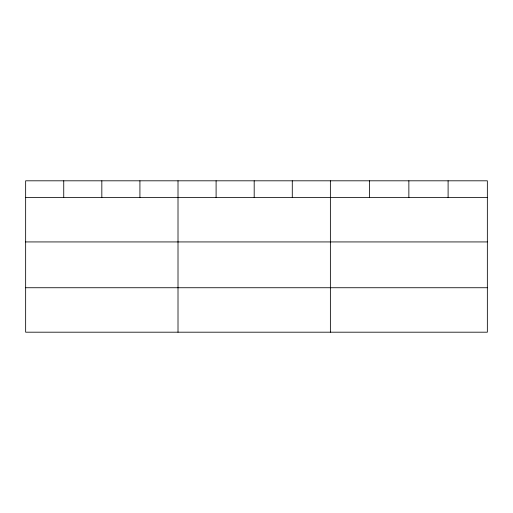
<?xml version="1.0" encoding="UTF-8"?>
<svg xmlns="http://www.w3.org/2000/svg" width="513" height="513" viewBox="0 0 513 513"><rect width="100%" height="100%" fill="white"/><g stroke="black" fill="none" stroke-linecap="round" stroke-linejoin="round"><path stroke-width="0.77" d="M487.35 241.931L487.35 180.807L25.65 180.807L25.65 332.193L487.35 332.193L487.35 241.931L25.65 241.931M25.65 197.479L487.35 197.479M25.65 287.735L487.35 287.735M448.105 180.807L448.105 197.479M408.861 180.807L408.861 197.479M369.616 180.807L369.616 197.479M330.372 180.807L330.372 332.193M292.282 180.807L292.282 197.479M254.191 180.807L254.191 197.479M216.101 180.807L216.101 197.479M178.011 180.807L178.011 332.193M139.921 180.807L139.921 197.479M101.831 180.807L101.831 197.479M63.74 180.807L63.74 197.479"/></g></svg>
